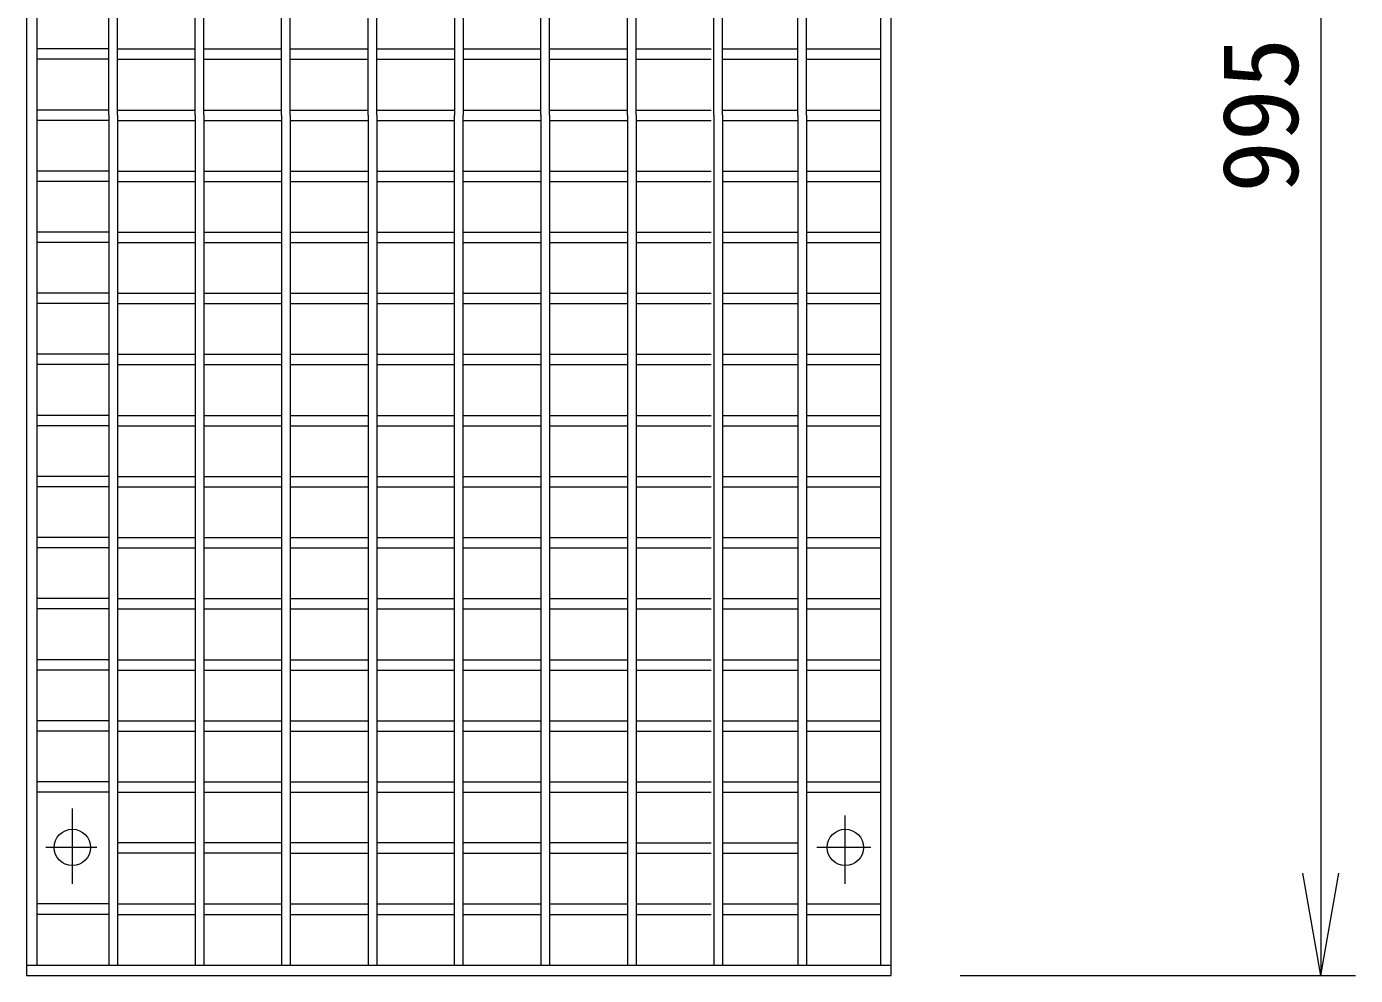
# Model space of a CAD drawing. Units: millimetres, scale not verified. Extents: x -9827 to 17627, y 1244 to 12720.
# Drawn here: x 6175 to 6944, y 7364 to 7913 of the extents above; entities that cross this region are included whole.
import ezdxf
from ezdxf.enums import TextEntityAlignment as Align

# ---------------------------------------------------------------- set-up
doc = ezdxf.new("R2010")
doc.units = ezdxf.units.MM
doc.header["$LTSCALE"] = 20
doc.layers.add('Layer1', color=4, linetype='Continuous', lineweight=18)
doc.styles.add('ＭＳ ゴシック-5.0-0.0', font='')
doc.styles.get('ＭＳ ゴシック-5.0-0.0').set_extended_font_data('ＭＳ ゴシック-5.0-0.0')

msp = doc.modelspace()

# ---------------------------------------------------------------- linework, layer by layer
at = {"layer": 'Layer1'}
for p, q in [((6175.23, 8358.88), (6175.23, 7363.88)), ((6675.23, 7363.88), (6675.23, 8358.88)), ((6923.74, 8358.88), (6923.74, 7363.88)), ((6181.23, 8352.88), (6181.23, 7369.88)), ((6222.73, 7861.38), (6222.73, 8352.88)), ((6227.73, 7861.38), (6227.73, 8352.88)), ((6272.73, 7861.38), (6272.73, 8352.88)), ((6277.73, 7861.38), (6277.73, 8352.88)), ((6322.73, 7861.38), (6322.73, 8352.88)), ((6327.73, 7861.38), (6327.73, 8352.88)), ((6372.73, 7861.38), (6372.73, 8352.88)), ((6377.73, 7861.38), (6377.73, 8352.88)), ((6422.73, 8352.88), (6422.73, 7861.38)), ((6427.73, 8352.88), (6427.73, 7861.38)), ((6472.73, 7861.38), (6472.73, 8352.88)), ((6477.73, 7861.38), (6477.73, 8352.88)), ((6522.73, 7861.38), (6522.73, 8352.88)), ((6527.73, 7861.38), (6527.73, 8352.88)), ((6572.73, 7861.38), (6572.73, 8352.88)), ((6577.73, 7861.38), (6577.73, 8352.88)), ((6621.23, 7861.38), (6621.23, 8352.88)), ((6626.23, 7861.38), (6626.23, 8352.88)), ((6669.23, 7369.88), (6669.23, 8352.88)), ((6222.73, 7899.71), (6181.23, 7899.71)), ((6222.73, 7893.71), (6181.23, 7893.71)), ((6227.73, 7899.71), (6272.73, 7899.71)), ((6227.73, 7893.71), (6272.73, 7893.71)), ((6277.73, 7899.71), (6322.73, 7899.71)), ((6277.73, 7893.71), (6322.73, 7893.71)), ((6327.73, 7899.71), (6372.73, 7899.71)), ((6327.73, 7893.71), (6372.73, 7893.71)), ((6377.73, 7899.71), (6422.73, 7899.71)), ((6377.73, 7893.71), (6422.73, 7893.71)), ((6427.73, 7899.71), (6472.73, 7899.71)), ((6427.73, 7893.71), (6472.73, 7893.71)), ((6477.73, 7899.71), (6522.73, 7899.71)), ((6477.73, 7893.71), (6522.73, 7893.71)), ((6527.73, 7899.71), (6571.23, 7899.71)), ((6527.73, 7893.71), (6571.23, 7893.71)), ((6577.73, 7899.71), (6621.23, 7899.71)), ((6577.73, 7893.71), (6621.23, 7893.71)), ((6626.23, 7899.71), (6669.23, 7899.71)), ((6626.23, 7893.71), (6669.23, 7893.71)), ((6222.73, 7864.38), (6181.23, 7864.38)), ((6227.73, 7864.38), (6272.73, 7864.38)), ((6277.73, 7864.38), (6322.73, 7864.38)), ((6327.73, 7864.38), (6372.73, 7864.38)), ((6377.73, 7864.38), (6422.73, 7864.38)), ((6427.73, 7864.38), (6472.73, 7864.38)), ((6477.73, 7864.38), (6522.73, 7864.38)), ((6527.73, 7864.38), (6571.23, 7864.38)), ((6577.73, 7864.38), (6621.23, 7864.38)), ((6626.23, 7864.38), (6669.23, 7864.38)), ((6222.73, 7858.38), (6181.23, 7858.38)), ((6222.73, 7861.38), (6222.73, 7369.88)), ((6227.73, 7861.38), (6227.73, 7369.88)), ((6227.73, 7858.38), (6272.73, 7858.38)), ((6272.73, 7861.38), (6272.73, 7369.88)), ((6277.73, 7861.38), (6277.73, 7369.88)), ((6277.73, 7858.38), (6322.73, 7858.38)), ((6322.73, 7861.38), (6322.73, 7369.88)), ((6327.73, 7861.38), (6327.73, 7369.88)), ((6327.73, 7858.38), (6372.73, 7858.38)), ((6372.73, 7861.38), (6372.73, 7369.88)), ((6377.73, 7861.38), (6377.73, 7369.88)), ((6377.73, 7858.38), (6422.73, 7858.38)), ((6422.73, 7369.88), (6422.73, 7861.38)), ((6427.73, 7369.88), (6427.73, 7861.38)), ((6427.73, 7858.38), (6472.73, 7858.38)), ((6472.73, 7861.38), (6472.73, 7369.88)), ((6477.73, 7861.38), (6477.73, 7369.88)), ((6477.73, 7858.38), (6522.73, 7858.38)), ((6522.73, 7861.38), (6522.73, 7369.88)), ((6527.73, 7861.38), (6527.73, 7369.88)), ((6527.73, 7858.38), (6571.23, 7858.38)), ((6572.73, 7861.38), (6572.73, 7369.88)), ((6577.73, 7861.38), (6577.73, 7369.88)), ((6577.73, 7858.38), (6621.23, 7858.38)), ((6621.23, 7861.38), (6621.23, 7369.88)), ((6626.23, 7861.38), (6626.23, 7369.88)), ((6626.23, 7858.38), (6669.23, 7858.38)), ((6222.73, 7829.06), (6181.23, 7829.06)), ((6227.73, 7829.06), (6272.73, 7829.06)), ((6277.73, 7829.06), (6322.73, 7829.06)), ((6327.73, 7829.06), (6372.73, 7829.06)), ((6377.73, 7829.06), (6422.73, 7829.06)), ((6427.73, 7829.06), (6472.73, 7829.06)), ((6477.73, 7829.06), (6522.73, 7829.06)), ((6527.73, 7829.06), (6571.23, 7829.06)), ((6577.73, 7829.06), (6621.23, 7829.06)), ((6626.23, 7829.06), (6669.23, 7829.06)), ((6222.73, 7823.06), (6181.23, 7823.06)), ((6227.73, 7823.06), (6272.73, 7823.06)), ((6277.73, 7823.06), (6322.73, 7823.06)), ((6327.73, 7823.06), (6372.73, 7823.06)), ((6377.73, 7823.06), (6422.73, 7823.06)), ((6427.73, 7823.06), (6472.73, 7823.06)), ((6477.73, 7823.06), (6522.73, 7823.06)), ((6527.73, 7823.06), (6571.23, 7823.06)), ((6577.73, 7823.06), (6621.23, 7823.06)), ((6626.23, 7823.06), (6669.23, 7823.06)), ((6222.73, 7793.74), (6181.23, 7793.74)), ((6227.73, 7793.74), (6272.73, 7793.74)), ((6277.73, 7793.74), (6322.73, 7793.74)), ((6327.73, 7793.74), (6372.73, 7793.74)), ((6377.73, 7793.74), (6422.73, 7793.74)), ((6427.73, 7793.74), (6472.73, 7793.74)), ((6477.73, 7793.74), (6522.73, 7793.74)), ((6527.73, 7793.74), (6571.23, 7793.74)), ((6577.73, 7793.74), (6621.23, 7793.74)), ((6626.23, 7793.74), (6669.23, 7793.74)), ((6222.73, 7787.74), (6181.23, 7787.74)), ((6227.73, 7787.74), (6272.73, 7787.74)), ((6277.73, 7787.74), (6322.73, 7787.74)), ((6327.73, 7787.74), (6372.73, 7787.74)), ((6377.73, 7787.74), (6422.73, 7787.74)), ((6427.73, 7787.74), (6472.73, 7787.74)), ((6477.73, 7787.74), (6522.73, 7787.74)), ((6527.73, 7787.74), (6571.23, 7787.74)), ((6577.73, 7787.74), (6621.23, 7787.74)), ((6626.23, 7787.74), (6669.23, 7787.74)), ((6222.73, 7758.42), (6181.23, 7758.42)), ((6227.73, 7758.42), (6272.73, 7758.42)), ((6277.73, 7758.42), (6322.73, 7758.42)), ((6327.73, 7758.42), (6372.73, 7758.42)), ((6377.73, 7758.42), (6422.73, 7758.42)), ((6427.73, 7758.42), (6472.73, 7758.42)), ((6477.73, 7758.42), (6522.73, 7758.42)), ((6527.73, 7758.42), (6571.23, 7758.42)), ((6577.73, 7758.42), (6621.23, 7758.42)), ((6626.23, 7758.42), (6669.23, 7758.42)), ((6222.73, 7752.42), (6181.23, 7752.42)), ((6227.73, 7752.42), (6272.73, 7752.42)), ((6277.73, 7752.42), (6322.73, 7752.42)), ((6327.73, 7752.42), (6372.73, 7752.42)), ((6377.73, 7752.42), (6422.73, 7752.42)), ((6427.73, 7752.42), (6472.73, 7752.42)), ((6477.73, 7752.42), (6522.73, 7752.42)), ((6527.73, 7752.42), (6571.23, 7752.42)), ((6577.73, 7752.42), (6621.23, 7752.42)), ((6626.23, 7752.42), (6669.23, 7752.42)), ((6222.73, 7723.1), (6181.23, 7723.1)), ((6222.73, 7717.1), (6181.23, 7717.1)), ((6227.73, 7723.1), (6272.73, 7723.1)), ((6227.73, 7717.1), (6272.73, 7717.1)), ((6277.73, 7723.1), (6322.73, 7723.1)), ((6277.73, 7717.1), (6322.73, 7717.1)), ((6327.73, 7723.1), (6372.73, 7723.1)), ((6327.73, 7717.1), (6372.73, 7717.1)), ((6377.73, 7723.1), (6422.73, 7723.1)), ((6377.73, 7717.1), (6422.73, 7717.1)), ((6427.73, 7723.1), (6472.73, 7723.1)), ((6427.73, 7717.1), (6472.73, 7717.1)), ((6477.73, 7723.1), (6522.73, 7723.1)), ((6477.73, 7717.1), (6522.73, 7717.1)), ((6527.73, 7723.1), (6571.23, 7723.1)), ((6527.73, 7717.1), (6571.23, 7717.1)), ((6577.73, 7723.1), (6621.23, 7723.1)), ((6577.73, 7717.1), (6621.23, 7717.1)), ((6626.23, 7723.1), (6669.23, 7723.1)), ((6626.23, 7717.1), (6669.23, 7717.1)), ((6222.73, 7687.78), (6181.23, 7687.78)), ((6227.73, 7687.78), (6272.73, 7687.78)), ((6277.73, 7687.78), (6322.73, 7687.78)), ((6327.73, 7687.78), (6372.73, 7687.78)), ((6377.73, 7687.78), (6422.73, 7687.78)), ((6427.73, 7687.78), (6472.73, 7687.78)), ((6477.73, 7687.78), (6522.73, 7687.78)), ((6527.73, 7687.78), (6571.23, 7687.78)), ((6577.73, 7687.78), (6621.23, 7687.78)), ((6626.23, 7687.78), (6669.23, 7687.78)), ((6222.73, 7681.78), (6181.23, 7681.78)), ((6227.73, 7681.78), (6272.73, 7681.78)), ((6277.73, 7681.78), (6322.73, 7681.78)), ((6327.73, 7681.78), (6372.73, 7681.78)), ((6377.73, 7681.78), (6422.73, 7681.78)), ((6427.73, 7681.78), (6472.73, 7681.78)), ((6477.73, 7681.78), (6522.73, 7681.78)), ((6527.73, 7681.78), (6571.23, 7681.78)), ((6577.73, 7681.78), (6621.23, 7681.78)), ((6626.23, 7681.78), (6669.23, 7681.78)), ((6222.73, 7652.46), (6181.23, 7652.46)), ((6227.73, 7652.46), (6272.73, 7652.46)), ((6277.73, 7652.46), (6322.73, 7652.46)), ((6327.73, 7652.46), (6372.73, 7652.46)), ((6377.73, 7652.46), (6422.73, 7652.46)), ((6427.73, 7652.46), (6472.73, 7652.46)), ((6477.73, 7652.46), (6522.73, 7652.46)), ((6527.73, 7652.46), (6571.23, 7652.46)), ((6577.73, 7652.46), (6621.23, 7652.46)), ((6626.23, 7652.46), (6669.23, 7652.46)), ((6222.73, 7646.46), (6181.23, 7646.46)), ((6227.73, 7646.46), (6272.73, 7646.46)), ((6277.73, 7646.46), (6322.73, 7646.46)), ((6327.73, 7646.46), (6372.73, 7646.46)), ((6377.73, 7646.46), (6422.73, 7646.46)), ((6427.73, 7646.46), (6472.73, 7646.46)), ((6477.73, 7646.46), (6522.73, 7646.46)), ((6527.73, 7646.46), (6571.23, 7646.46)), ((6577.73, 7646.46), (6621.23, 7646.46)), ((6626.23, 7646.46), (6669.23, 7646.46)), ((6222.73, 7617.13), (6181.23, 7617.13)), ((6227.73, 7617.13), (6272.73, 7617.13)), ((6277.73, 7617.13), (6322.73, 7617.13)), ((6327.73, 7617.13), (6372.73, 7617.13)), ((6377.73, 7617.13), (6422.73, 7617.13)), ((6427.73, 7617.13), (6472.73, 7617.13)), ((6477.73, 7617.13), (6522.73, 7617.13)), ((6527.73, 7617.13), (6571.23, 7617.13)), ((6577.73, 7617.13), (6621.23, 7617.13)), ((6626.23, 7617.13), (6669.23, 7617.13)), ((6222.73, 7611.13), (6181.23, 7611.13)), ((6227.73, 7611.13), (6272.73, 7611.13)), ((6277.73, 7611.13), (6322.73, 7611.13)), ((6327.73, 7611.13), (6372.73, 7611.13)), ((6377.73, 7611.13), (6422.73, 7611.13)), ((6427.73, 7611.13), (6472.73, 7611.13)), ((6477.73, 7611.13), (6522.73, 7611.13)), ((6527.73, 7611.13), (6571.23, 7611.13)), ((6577.73, 7611.13), (6621.23, 7611.13)), ((6626.23, 7611.13), (6669.23, 7611.13)), ((6222.73, 7581.81), (6181.23, 7581.81)), ((6227.73, 7581.81), (6272.73, 7581.81)), ((6277.73, 7581.81), (6322.73, 7581.81)), ((6327.73, 7581.81), (6372.73, 7581.81)), ((6377.73, 7581.81), (6422.73, 7581.81)), ((6427.73, 7581.81), (6472.73, 7581.81)), ((6477.73, 7581.81), (6522.73, 7581.81)), ((6527.73, 7581.81), (6571.23, 7581.81)), ((6577.73, 7581.81), (6621.23, 7581.81)), ((6626.23, 7581.81), (6669.23, 7581.81)), ((6222.73, 7575.81), (6181.23, 7575.81)), ((6227.73, 7575.81), (6272.73, 7575.81)), ((6277.73, 7575.81), (6322.73, 7575.81)), ((6327.73, 7575.81), (6372.73, 7575.81)), ((6377.73, 7575.81), (6422.73, 7575.81)), ((6427.73, 7575.81), (6472.73, 7575.81)), ((6477.73, 7575.81), (6522.73, 7575.81)), ((6527.73, 7575.81), (6571.23, 7575.81)), ((6577.73, 7575.81), (6621.23, 7575.81)), ((6626.23, 7575.81), (6669.23, 7575.81)), ((6222.73, 7546.49), (6181.23, 7546.49)), ((6222.73, 7540.49), (6181.23, 7540.49)), ((6227.73, 7546.49), (6272.73, 7546.49)), ((6227.73, 7540.49), (6272.73, 7540.49)), ((6277.73, 7546.49), (6322.73, 7546.49)), ((6277.73, 7540.49), (6322.73, 7540.49)), ((6327.73, 7546.49), (6372.73, 7546.49)), ((6327.73, 7540.49), (6372.73, 7540.49)), ((6377.73, 7546.49), (6422.73, 7546.49)), ((6377.73, 7540.49), (6422.73, 7540.49)), ((6427.73, 7546.49), (6472.73, 7546.49)), ((6427.73, 7540.49), (6472.73, 7540.49)), ((6477.73, 7546.49), (6522.73, 7546.49)), ((6477.73, 7540.49), (6522.73, 7540.49)), ((6527.73, 7546.49), (6571.23, 7546.49)), ((6527.73, 7540.49), (6571.23, 7540.49)), ((6577.73, 7546.49), (6621.23, 7546.49)), ((6577.73, 7540.49), (6621.23, 7540.49)), ((6626.23, 7546.49), (6669.23, 7546.49)), ((6626.23, 7540.49), (6669.23, 7540.49)), ((6222.73, 7511.17), (6181.23, 7511.17)), ((6227.73, 7511.17), (6272.73, 7511.17)), ((6277.73, 7511.17), (6322.73, 7511.17)), ((6327.73, 7511.17), (6372.73, 7511.17)), ((6377.73, 7511.17), (6422.73, 7511.17)), ((6427.73, 7511.17), (6472.73, 7511.17)), ((6477.73, 7511.17), (6522.73, 7511.17)), ((6527.73, 7511.17), (6571.23, 7511.17)), ((6577.73, 7511.17), (6621.23, 7511.17)), ((6626.23, 7511.17), (6669.23, 7511.17)), ((6222.73, 7505.17), (6181.23, 7505.17)), ((6227.73, 7505.17), (6272.73, 7505.17)), ((6277.73, 7505.17), (6322.73, 7505.17)), ((6327.73, 7505.17), (6372.73, 7505.17)), ((6377.73, 7505.17), (6422.73, 7505.17)), ((6427.73, 7505.17), (6472.73, 7505.17)), ((6477.73, 7505.17), (6522.73, 7505.17)), ((6527.73, 7505.17), (6571.23, 7505.17)), ((6577.73, 7505.17), (6621.23, 7505.17)), ((6626.23, 7505.17), (6669.23, 7505.17)), ((6222.73, 7475.85), (6181.23, 7475.85)), ((6227.73, 7475.85), (6272.73, 7475.85)), ((6277.73, 7475.85), (6322.73, 7475.85)), ((6327.73, 7475.85), (6372.73, 7475.85)), ((6377.73, 7475.85), (6422.73, 7475.85)), ((6427.73, 7475.85), (6472.73, 7475.85)), ((6477.73, 7475.85), (6522.73, 7475.85)), ((6527.73, 7475.85), (6571.23, 7475.85)), ((6577.73, 7475.85), (6621.23, 7475.85)), ((6626.23, 7475.85), (6669.23, 7475.85)), ((6222.73, 7469.85), (6181.23, 7469.85)), ((6227.73, 7469.85), (6272.73, 7469.85)), ((6277.73, 7469.85), (6322.73, 7469.85)), ((6327.73, 7469.85), (6372.73, 7469.85)), ((6377.73, 7469.85), (6422.73, 7469.85)), ((6427.73, 7469.85), (6472.73, 7469.85)), ((6477.73, 7469.85), (6522.73, 7469.85)), ((6527.73, 7469.85), (6571.23, 7469.85)), ((6577.73, 7469.85), (6621.23, 7469.85)), ((6626.23, 7469.85), (6669.23, 7469.85)), ((6201.73, 7416.93), (6201.73, 7460.48)), ((6648.73, 7416.93), (6648.73, 7456.33)), ((6272.73, 7440.53), (6227.73, 7440.53)), ((6322.73, 7440.53), (6277.73, 7440.53)), ((6372.73, 7440.53), (6327.73, 7440.53)), ((6422.73, 7440.53), (6377.73, 7440.53)), ((6472.73, 7440.53), (6427.73, 7440.53)), ((6522.73, 7440.53), (6477.73, 7440.53)), ((6527.73, 7440.53), (6571.23, 7440.53)), ((6577.73, 7440.53), (6621.23, 7440.53)), ((6215.78, 7437.88), (6186.35, 7437.88)), ((6272.73, 7434.53), (6227.73, 7434.53)), ((6322.73, 7434.53), (6277.73, 7434.53)), ((6327.73, 7434.53), (6372.73, 7434.53)), ((6377.73, 7434.53), (6422.73, 7434.53)), ((6427.73, 7434.53), (6472.73, 7434.53)), ((6477.73, 7434.53), (6522.73, 7434.53)), ((6527.73, 7434.53), (6571.23, 7434.53)), ((6577.73, 7434.53), (6621.23, 7434.53)), ((6663.54, 7437.88), (6632.19, 7437.88)), ((6923.74, 7363.88), (6913.32, 7422.97)), ((6923.74, 7363.88), (6934.16, 7422.97)), ((6222.73, 7405.21), (6181.23, 7405.21)), ((6227.73, 7405.21), (6272.73, 7405.21)), ((6277.73, 7405.21), (6322.73, 7405.21)), ((6327.73, 7405.21), (6372.73, 7405.21)), ((6377.73, 7405.21), (6422.73, 7405.21)), ((6427.73, 7405.21), (6472.73, 7405.21)), ((6477.73, 7405.21), (6522.73, 7405.21)), ((6527.73, 7405.21), (6571.23, 7405.21)), ((6577.73, 7405.21), (6621.23, 7405.21)), ((6626.23, 7405.21), (6669.23, 7405.21)), ((6222.73, 7399.21), (6181.23, 7399.21)), ((6227.73, 7399.21), (6272.73, 7399.21)), ((6277.73, 7399.21), (6322.73, 7399.21)), ((6327.73, 7399.21), (6372.73, 7399.21)), ((6377.73, 7399.21), (6422.73, 7399.21)), ((6427.73, 7399.21), (6472.73, 7399.21)), ((6477.73, 7399.21), (6522.73, 7399.21)), ((6527.73, 7399.21), (6571.23, 7399.21)), ((6577.73, 7399.21), (6621.23, 7399.21)), ((6626.23, 7399.21), (6669.23, 7399.21)), ((6175.23, 7369.88), (6675.23, 7369.88)), ((6175.23, 7363.88), (6675.23, 7363.88)), ((6225.23, 7363.88), (6625.23, 7363.88)), ((6715.23, 7363.88), (6943.74, 7363.88))]:
    msp.add_line(p, q, dxfattribs=at)
for centre in [(6201.73, 7437.88), (6648.73, 7437.88)]:
    msp.add_circle(centre, 10.51, dxfattribs=at)

# ---------------------------------------------------------------- texts
at = {"layer": 'Layer1', "color": 7, "style": 'ＭＳ ゴシック-5.0-0.0'}
msp.add_text('995', height=43.99, rotation=90, dxfattribs=at).set_placement((6923.74, 7861.38), align=Align.BOTTOM_CENTER)

doc.saveas('drawing.dxf')
